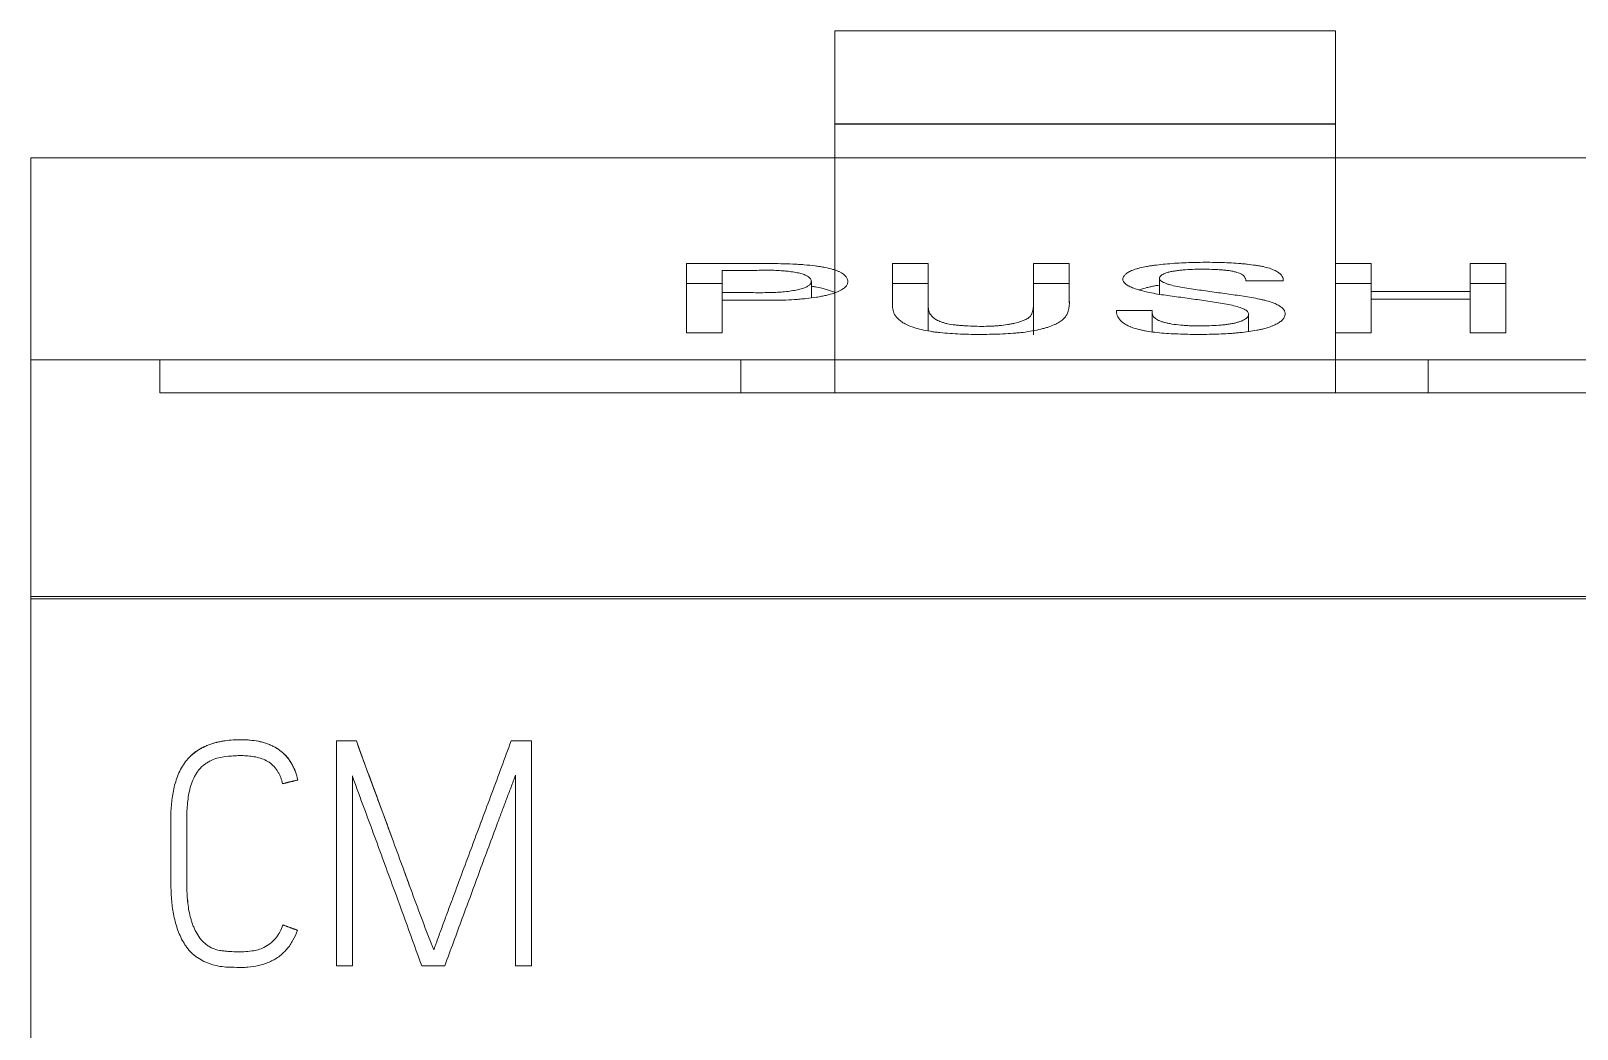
# Model space of a CAD drawing. Header units: millimetres. Extents: x 6750 to 121550, y -28210 to 66060.
# Drawn here: x 16093.57 to 16103.44, y 16191.46 to 16197.82 of the extents above; entities that cross this region are included whole.
import ezdxf

# ---------------------------------------------------------------- set-up
doc = ezdxf.new("R2010")
doc.units = ezdxf.units.MM
doc.layers.add('1', color=7, linetype='Continuous')
doc.layers.add('106', color=7, linetype='Continuous')

# ---------------------------------------------------------------- blocks, each defined once
blk = doc.blocks.new('1')
at = {"layer": '1', "color": 7, "linetype": 'Continuous', "lineweight": 13}
for p, q in [((40279.824, 18149.936), (40264.824, 18149.936)), ((40264.824, 18148.5), (40264.824, 18149.936)), ((40269.487, 18148.691), (40269.487, 18149.184)), ((40269.741, 18149.136), (40269.741, 18148.978)), ((40270.953, 18149.184), (40271.207, 18149.184)), ((40271.207, 18149.184), (40271.207, 18149.042)), ((40271.957, 18149.184), (40271.957, 18149.042)), ((40271.957, 18149.184), (40272.211, 18149.184)), ((40274.104, 18149.184), (40274.358, 18149.184)), ((40274.104, 18148.691), (40274.104, 18149.184)), ((40274.358, 18149.184), (40274.358, 18148.986)), ((40275.063, 18149.184), (40275.318, 18149.184)), ((40275.063, 18148.986), (40275.063, 18149.184)), ((40275.318, 18149.184), (40275.318, 18148.691)), ((40270.376, 18148.942), (40270.376, 18149.057)), ((40270.953, 18148.997), (40270.953, 18149.113)), ((40271.207, 18149.042), (40270.953, 18149.042)), ((40272.211, 18149.042), (40271.957, 18149.042)), ((40272.853, 18149.079), (40272.853, 18148.966)), ((40273.467, 18149.062), (40273.467, 18149.065)), ((40273.733, 18149.062), (40273.467, 18149.062)), ((40274.358, 18149.042), (40274.104, 18149.042)), ((40275.318, 18149.042), (40275.063, 18149.042)), ((40269.741, 18148.978), (40269.741, 18148.923)), ((40269.741, 18148.923), (40269.741, 18148.691)), ((40270.953, 18148.928), (40270.953, 18148.948)), ((40271.957, 18148.678), (40271.957, 18148.908)), ((40272.211, 18148.954), (40272.211, 18148.905)), ((40274.358, 18148.986), (40274.358, 18148.931)), ((40274.358, 18148.986), (40275.063, 18148.986)), ((40275.063, 18148.931), (40274.358, 18148.931)), ((40274.358, 18148.931), (40274.358, 18148.691)), ((40275.063, 18148.986), (40275.063, 18148.931)), ((40275.063, 18148.691), (40275.063, 18148.931)), ((40272.546, 18148.85), (40272.801, 18148.85)), ((40272.8, 18148.843), (40272.8, 18148.7)), ((40273.487, 18148.703), (40273.487, 18148.823)), ((40269.741, 18148.691), (40269.487, 18148.691)), ((40274.358, 18148.691), (40274.104, 18148.691)), ((40275.318, 18148.691), (40275.063, 18148.691)), ((40264.824, 18146.799), (40264.824, 18148.5)), ((40279.824, 18148.5), (40264.824, 18148.5)), ((40264.824, 18146.799), (40279.824, 18146.799)), ((40264.824, 18146.799), (40264.824, 18143.2))]:
    blk.add_line(p, q, dxfattribs=at)
for points, knots in [([(40269.487, 18149.184), (40269.599, 18149.184), (40269.711, 18149.184), (40269.88, 18149.184), (40269.936, 18149.184), (40270.048, 18149.184), (40270.104, 18149.185), (40270.188, 18149.183), (40270.216, 18149.182), (40270.257, 18149.18), (40270.271, 18149.18), (40270.299, 18149.178), (40270.312, 18149.177), (40270.352, 18149.174), (40270.378, 18149.171), (40270.415, 18149.167), (40270.427, 18149.165), (40270.45, 18149.161), (40270.461, 18149.159), (40270.493, 18149.153), (40270.513, 18149.148), (40270.538, 18149.141), (40270.546, 18149.138), (40270.561, 18149.133), (40270.568, 18149.13), (40270.599, 18149.115), (40270.614, 18149.103), (40270.625, 18149.087), (40270.627, 18149.084), (40270.631, 18149.077), (40270.632, 18149.074), (40270.635, 18149.064), (40270.636, 18149.058), (40270.634, 18149.044), (40270.632, 18149.038), (40270.626, 18149.028), (40270.624, 18149.025), (40270.618, 18149.018), (40270.615, 18149.015), (40270.603, 18149.005), (40270.593, 18148.998), (40270.575, 18148.989), (40270.568, 18148.986), (40270.554, 18148.98), (40270.546, 18148.977), (40270.521, 18148.968), (40270.502, 18148.963), (40270.47, 18148.956), (40270.459, 18148.954), (40270.437, 18148.949), (40270.425, 18148.947), (40270.389, 18148.942), (40270.364, 18148.938), (40270.324, 18148.934), (40270.311, 18148.933), (40270.284, 18148.93), (40270.27, 18148.929), (40270.229, 18148.927), (40270.201, 18148.925), (40270.158, 18148.924), (40270.143, 18148.924), (40270.115, 18148.923), (40270.1, 18148.923), (40270.057, 18148.923), (40270.028, 18148.923), (40269.971, 18148.923), (40269.942, 18148.923), (40269.856, 18148.923), (40269.799, 18148.923), (40269.741, 18148.923)], [0, 0, 0, 0, 0.125, 0.125, 0.1875, 0.1875, 0.25, 0.25, 0.28125, 0.28125, 0.296875, 0.296875, 0.3125, 0.3125, 0.34375, 0.34375, 0.359375, 0.359375, 0.375, 0.375, 0.40625, 0.40625, 0.421875, 0.421875, 0.4375, 0.4375, 0.5, 0.5, 0.515625, 0.515625, 0.53125, 0.53125, 0.5625, 0.5625, 0.59375, 0.59375, 0.609375, 0.609375, 0.625, 0.625, 0.65625, 0.65625, 0.671875, 0.671875, 0.6875, 0.6875, 0.71875, 0.71875, 0.734375, 0.734375, 0.75, 0.75, 0.78125, 0.78125, 0.796875, 0.796875, 0.8125, 0.8125, 0.84375, 0.84375, 0.859375, 0.859375, 0.875, 0.875, 0.90625, 0.90625, 0.9375, 0.9375, 1, 1, 1, 1]), ([(40269.741, 18148.978), (40269.776, 18148.978), (40269.811, 18148.978), (40269.882, 18148.978), (40269.917, 18148.978), (40269.97, 18148.978), (40269.987, 18148.977), (40270.022, 18148.977), (40270.04, 18148.978), (40270.066, 18148.978), (40270.075, 18148.978), (40270.093, 18148.979), (40270.101, 18148.979), (40270.127, 18148.98), (40270.145, 18148.981), (40270.178, 18148.983), (40270.194, 18148.985), (40270.226, 18148.989), (40270.241, 18148.991), (40270.263, 18148.995), (40270.27, 18148.996), (40270.283, 18148.999), (40270.289, 18149), (40270.307, 18149.005), (40270.317, 18149.008), (40270.331, 18149.014), (40270.335, 18149.016), (40270.343, 18149.019), (40270.346, 18149.021), (40270.356, 18149.027), (40270.361, 18149.031), (40270.369, 18149.039), (40270.372, 18149.043), (40270.375, 18149.051), (40270.376, 18149.055), (40270.375, 18149.064), (40270.374, 18149.068), (40270.371, 18149.074), (40270.37, 18149.076), (40270.367, 18149.08), (40270.365, 18149.082), (40270.359, 18149.087), (40270.354, 18149.091), (40270.345, 18149.097), (40270.341, 18149.099), (40270.333, 18149.102), (40270.329, 18149.104), (40270.315, 18149.109), (40270.305, 18149.112), (40270.288, 18149.117), (40270.282, 18149.118), (40270.269, 18149.121), (40270.262, 18149.122), (40270.241, 18149.126), (40270.226, 18149.128), (40270.203, 18149.13), (40270.194, 18149.131), (40270.178, 18149.133), (40270.17, 18149.133), (40270.144, 18149.135), (40270.127, 18149.136), (40270.092, 18149.137), (40270.075, 18149.137), (40270.022, 18149.137), (40269.987, 18149.136), (40269.934, 18149.136), (40269.917, 18149.136), (40269.882, 18149.136), (40269.864, 18149.136), (40269.811, 18149.136), (40269.776, 18149.136), (40269.741, 18149.136)], [0, 0, 0, 0, 0.0625, 0.0625, 0.125, 0.125, 0.15625, 0.15625, 0.1875, 0.1875, 0.203125, 0.203125, 0.21875, 0.21875, 0.25, 0.25, 0.28125, 0.28125, 0.3125, 0.3125, 0.328125, 0.328125, 0.34375, 0.34375, 0.375, 0.375, 0.390625, 0.390625, 0.40625, 0.40625, 0.4375, 0.4375, 0.46875, 0.46875, 0.5, 0.5, 0.53125, 0.53125, 0.546875, 0.546875, 0.5625, 0.5625, 0.59375, 0.59375, 0.609375, 0.609375, 0.625, 0.625, 0.65625, 0.65625, 0.671875, 0.671875, 0.6875, 0.6875, 0.71875, 0.71875, 0.734375, 0.734375, 0.75, 0.75, 0.78125, 0.78125, 0.8125, 0.8125, 0.875, 0.875, 0.90625, 0.90625, 0.9375, 0.9375, 1, 1, 1, 1]), ([(40272.211, 18149.184), (40272.211, 18149.141), (40272.211, 18149.096), (40272.211, 18149.026), (40272.211, 18149.002), (40272.211, 18148.965), (40272.211, 18148.947), (40272.211, 18148.928), (40272.211, 18148.915), (40272.212, 18148.909), (40272.211, 18148.878), (40272.209, 18148.852), (40272.192, 18148.819), (40272.188, 18148.813), (40272.178, 18148.8), (40272.172, 18148.793), (40272.158, 18148.78), (40272.149, 18148.774), (40272.135, 18148.765), (40272.129, 18148.762), (40272.118, 18148.756), (40272.112, 18148.753), (40272.092, 18148.744), (40272.077, 18148.738), (40272.053, 18148.73), (40272.045, 18148.728), (40272.027, 18148.723), (40272.018, 18148.72), (40271.99, 18148.714), (40271.97, 18148.709), (40271.928, 18148.702), (40271.906, 18148.698), (40271.872, 18148.694), (40271.86, 18148.693), (40271.836, 18148.691), (40271.824, 18148.689), (40271.788, 18148.687), (40271.763, 18148.685), (40271.713, 18148.683), (40271.688, 18148.682), (40271.638, 18148.681), (40271.612, 18148.681), (40271.537, 18148.68), (40271.487, 18148.681), (40271.412, 18148.684), (40271.387, 18148.686), (40271.338, 18148.689), (40271.314, 18148.691), (40271.278, 18148.695), (40271.267, 18148.696), (40271.244, 18148.699), (40271.232, 18148.701), (40271.199, 18148.706), (40271.178, 18148.71), (40271.14, 18148.719), (40271.122, 18148.724), (40271.09, 18148.735), (40271.075, 18148.74), (40271.049, 18148.752), (40271.038, 18148.758), (40271.022, 18148.767), (40271.018, 18148.771), (40271.009, 18148.777), (40271.005, 18148.78), (40270.986, 18148.796), (40270.975, 18148.809), (40270.965, 18148.829), (40270.962, 18148.835), (40270.958, 18148.848), (40270.956, 18148.855), (40270.953, 18148.874), (40270.952, 18148.894), (40270.953, 18148.913), (40270.953, 18148.925), (40270.953, 18148.944), (40270.953, 18148.963), (40270.953, 18149), (40270.953, 18149.024), (40270.953, 18149.095), (40270.953, 18149.141), (40270.953, 18149.184)], [0, 0, 0, 0, 0.125, 0.125, 0.1875, 0.1875, 0.21875, 0.234375, 0.234375, 0.25, 0.25, 0.3125, 0.3125, 0.328125, 0.328125, 0.34375, 0.34375, 0.359375, 0.359375, 0.367188, 0.367188, 0.375, 0.375, 0.390625, 0.390625, 0.398438, 0.398438, 0.40625, 0.40625, 0.421875, 0.421875, 0.4375, 0.4375, 0.445313, 0.445313, 0.453125, 0.453125, 0.46875, 0.46875, 0.484375, 0.484375, 0.5, 0.5, 0.53125, 0.53125, 0.546875, 0.546875, 0.5625, 0.5625, 0.570313, 0.570313, 0.578125, 0.578125, 0.59375, 0.59375, 0.609375, 0.609375, 0.625, 0.625, 0.640625, 0.640625, 0.648438, 0.648438, 0.65625, 0.65625, 0.6875, 0.6875, 0.703125, 0.703125, 0.71875, 0.71875, 0.75, 0.765625, 0.765625, 0.78125, 0.8125, 0.8125, 0.875, 0.875, 1, 1, 1, 1]), ([(40271.207, 18149.184), (40271.207, 18149.166), (40271.207, 18149.147), (40271.207, 18149.109), (40271.207, 18149.089), (40271.207, 18149.06), (40271.207, 18149.05), (40271.207, 18149.03), (40271.208, 18148.999), (40271.208, 18148.968), (40271.207, 18148.926), (40271.205, 18148.904), (40271.207, 18148.871), (40271.209, 18148.86), (40271.215, 18148.838), (40271.219, 18148.827), (40271.232, 18148.811), (40271.237, 18148.805), (40271.251, 18148.794), (40271.258, 18148.789), (40271.272, 18148.781), (40271.277, 18148.779), (40271.288, 18148.774), (40271.294, 18148.772), (40271.307, 18148.767), (40271.313, 18148.765), (40271.328, 18148.76), (40271.336, 18148.758), (40271.361, 18148.753), (40271.38, 18148.75), (40271.409, 18148.747), (40271.42, 18148.746), (40271.44, 18148.744), (40271.45, 18148.743), (40271.481, 18148.741), (40271.502, 18148.74), (40271.544, 18148.738), (40271.566, 18148.738), (40271.609, 18148.738), (40271.63, 18148.738), (40271.661, 18148.739), (40271.672, 18148.74), (40271.693, 18148.741), (40271.703, 18148.742), (40271.733, 18148.745), (40271.753, 18148.747), (40271.78, 18148.752), (40271.789, 18148.753), (40271.806, 18148.757), (40271.815, 18148.758), (40271.839, 18148.764), (40271.854, 18148.768), (40271.874, 18148.775), (40271.88, 18148.777), (40271.892, 18148.782), (40271.898, 18148.785), (40271.912, 18148.792), (40271.92, 18148.797), (40271.929, 18148.805), (40271.932, 18148.808), (40271.936, 18148.814), (40271.938, 18148.816), (40271.943, 18148.825), (40271.946, 18148.83), (40271.949, 18148.841), (40271.951, 18148.847), (40271.955, 18148.863), (40271.956, 18148.874), (40271.957, 18148.896), (40271.957, 18148.906), (40271.957, 18148.928), (40271.957, 18148.938), (40271.957, 18148.97), (40271.957, 18148.99), (40271.957, 18149.031), (40271.957, 18149.051), (40271.957, 18149.11), (40271.957, 18149.148), (40271.957, 18149.184)], [0, 0, 0, 0, 0.0625, 0.0625, 0.125, 0.125, 0.15625, 0.15625, 0.1875, 0.25, 0.25, 0.3125, 0.3125, 0.34375, 0.34375, 0.375, 0.375, 0.390625, 0.390625, 0.40625, 0.40625, 0.414062, 0.414062, 0.421875, 0.421875, 0.429687, 0.429687, 0.4375, 0.4375, 0.453125, 0.453125, 0.460937, 0.460937, 0.46875, 0.46875, 0.484375, 0.484375, 0.5, 0.5, 0.515625, 0.515625, 0.523437, 0.523437, 0.53125, 0.53125, 0.546875, 0.546875, 0.554687, 0.554687, 0.5625, 0.5625, 0.578125, 0.578125, 0.585937, 0.585937, 0.59375, 0.59375, 0.609375, 0.609375, 0.617187, 0.617187, 0.625, 0.625, 0.640625, 0.640625, 0.65625, 0.65625, 0.6875, 0.6875, 0.71875, 0.71875, 0.75, 0.75, 0.8125, 0.8125, 0.875, 0.875, 1, 1, 1, 1]), ([(40273.467, 18149.062), (40273.468, 18149.067), (40273.467, 18149.072), (40273.464, 18149.08), (40273.462, 18149.083), (40273.459, 18149.088), (40273.458, 18149.091), (40273.451, 18149.099), (40273.445, 18149.104), (40273.433, 18149.111), (40273.428, 18149.113), (40273.417, 18149.118), (40273.41, 18149.12), (40273.397, 18149.124), (40273.389, 18149.126), (40273.373, 18149.13), (40273.364, 18149.132), (40273.345, 18149.135), (40273.335, 18149.136), (40273.314, 18149.138), (40273.304, 18149.139), (40273.282, 18149.141), (40273.271, 18149.141), (40273.248, 18149.143), (40273.237, 18149.143), (40273.202, 18149.144), (40273.179, 18149.145), (40273.134, 18149.144), (40273.111, 18149.144), (40273.065, 18149.142), (40273.043, 18149.141), (40273.011, 18149.138), (40273, 18149.137), (40272.979, 18149.135), (40272.969, 18149.133), (40272.951, 18149.13), (40272.942, 18149.129), (40272.925, 18149.125), (40272.917, 18149.123), (40272.903, 18149.119), (40272.896, 18149.117), (40272.885, 18149.112), (40272.88, 18149.11), (40272.867, 18149.103), (40272.862, 18149.098), (40272.856, 18149.09), (40272.854, 18149.087), (40272.853, 18149.082), (40272.852, 18149.077), (40272.854, 18149.071), (40272.858, 18149.066), (40272.86, 18149.063), (40272.87, 18149.056), (40272.879, 18149.051), (40272.896, 18149.044), (40272.903, 18149.041), (40272.916, 18149.037), (40272.923, 18149.035), (40272.945, 18149.029), (40272.961, 18149.025), (40272.996, 18149.018), (40273.014, 18149.014), (40273.053, 18149.008), (40273.072, 18149.005), (40273.112, 18149), (40273.132, 18148.997), (40273.192, 18148.989), (40273.232, 18148.983), (40273.311, 18148.972), (40273.351, 18148.966), (40273.411, 18148.958), (40273.431, 18148.955), (40273.47, 18148.949), (40273.489, 18148.946), (40273.527, 18148.939), (40273.546, 18148.936), (40273.572, 18148.93), (40273.581, 18148.928), (40273.598, 18148.924), (40273.606, 18148.922), (40273.629, 18148.916), (40273.658, 18148.907), (40273.681, 18148.897), (40273.696, 18148.889), (40273.701, 18148.886), (40273.71, 18148.881), (40273.714, 18148.878), (40273.725, 18148.87), (40273.731, 18148.864), (40273.74, 18148.853), (40273.743, 18148.847), (40273.746, 18148.835), (40273.747, 18148.829), (40273.746, 18148.817), (40273.744, 18148.811), (40273.739, 18148.799), (40273.735, 18148.793), (40273.727, 18148.784), (40273.724, 18148.781), (40273.718, 18148.775), (40273.714, 18148.772), (40273.702, 18148.763), (40273.693, 18148.758), (40273.676, 18148.75), (40273.671, 18148.747), (40273.658, 18148.742), (40273.652, 18148.739), (40273.631, 18148.732), (40273.616, 18148.727), (40273.591, 18148.72), (40273.583, 18148.718), (40273.565, 18148.714), (40273.556, 18148.712), (40273.527, 18148.707), (40273.508, 18148.704), (40273.467, 18148.698), (40273.446, 18148.695), (40273.413, 18148.692), (40273.402, 18148.691), (40273.38, 18148.689), (40273.369, 18148.688), (40273.314, 18148.684), (40273.269, 18148.683), (40273.201, 18148.681), (40273.179, 18148.681), (40273.133, 18148.681), (40273.11, 18148.681), (40273.065, 18148.681), (40273.042, 18148.681), (40272.996, 18148.683), (40272.974, 18148.684), (40272.929, 18148.686), (40272.907, 18148.687), (40272.863, 18148.691), (40272.841, 18148.693), (40272.799, 18148.698), (40272.779, 18148.701), (40272.75, 18148.706), (40272.74, 18148.708), (40272.722, 18148.712), (40272.713, 18148.714), (40272.688, 18148.72), (40272.673, 18148.725), (40272.652, 18148.732), (40272.646, 18148.735), (40272.634, 18148.74), (40272.628, 18148.743), (40272.612, 18148.751), (40272.603, 18148.757), (40272.591, 18148.765), (40272.587, 18148.768), (40272.581, 18148.774), (40272.578, 18148.777), (40272.564, 18148.792), (40272.557, 18148.804), (40272.548, 18148.827), (40272.546, 18148.839), (40272.546, 18148.85)], [0, 0, 0, 0, 0.015625, 0.015625, 0.023438, 0.023438, 0.03125, 0.03125, 0.046875, 0.046875, 0.054688, 0.054688, 0.0625, 0.0625, 0.070313, 0.070313, 0.078125, 0.078125, 0.085938, 0.085938, 0.09375, 0.09375, 0.101563, 0.101563, 0.109375, 0.109375, 0.125, 0.125, 0.140625, 0.140625, 0.15625, 0.15625, 0.164063, 0.164063, 0.171875, 0.171875, 0.179688, 0.179688, 0.1875, 0.1875, 0.195313, 0.195313, 0.203125, 0.203125, 0.21875, 0.21875, 0.226563, 0.226563, 0.234375, 0.242188, 0.242188, 0.25, 0.25, 0.265625, 0.265625, 0.273438, 0.273438, 0.28125, 0.28125, 0.296875, 0.296875, 0.3125, 0.3125, 0.328125, 0.328125, 0.34375, 0.34375, 0.375, 0.375, 0.40625, 0.40625, 0.421875, 0.421875, 0.4375, 0.4375, 0.453125, 0.453125, 0.460937, 0.460937, 0.46875, 0.46875, 0.484375, 0.5, 0.5, 0.507812, 0.507812, 0.515625, 0.515625, 0.53125, 0.53125, 0.546875, 0.546875, 0.5625, 0.5625, 0.578125, 0.578125, 0.59375, 0.59375, 0.601562, 0.601562, 0.609375, 0.609375, 0.625, 0.625, 0.632812, 0.632812, 0.640625, 0.640625, 0.65625, 0.65625, 0.664062, 0.664062, 0.671875, 0.671875, 0.6875, 0.6875, 0.703125, 0.703125, 0.710938, 0.710938, 0.71875, 0.71875, 0.75, 0.75, 0.765625, 0.765625, 0.78125, 0.78125, 0.796875, 0.796875, 0.8125, 0.8125, 0.828125, 0.828125, 0.84375, 0.84375, 0.859375, 0.859375, 0.867187, 0.867187, 0.875, 0.875, 0.890625, 0.890625, 0.898437, 0.898437, 0.90625, 0.90625, 0.921875, 0.921875, 0.929687, 0.929687, 0.9375, 0.9375, 0.96875, 0.96875, 1, 1, 1, 1]), ([(40272.801, 18148.85), (40272.8, 18148.845), (40272.8, 18148.839), (40272.802, 18148.827), (40272.803, 18148.821), (40272.808, 18148.809), (40272.813, 18148.803), (40272.823, 18148.795), (40272.827, 18148.792), (40272.836, 18148.786), (40272.841, 18148.783), (40272.852, 18148.778), (40272.858, 18148.775), (40272.872, 18148.77), (40272.88, 18148.768), (40272.896, 18148.764), (40272.904, 18148.762), (40272.922, 18148.758), (40272.931, 18148.756), (40272.961, 18148.751), (40272.982, 18148.749), (40273.015, 18148.746), (40273.026, 18148.745), (40273.048, 18148.743), (40273.06, 18148.743), (40273.094, 18148.741), (40273.117, 18148.741), (40273.151, 18148.741), (40273.163, 18148.741), (40273.186, 18148.742), (40273.197, 18148.742), (40273.231, 18148.743), (40273.254, 18148.744), (40273.287, 18148.747), (40273.298, 18148.748), (40273.32, 18148.75), (40273.33, 18148.751), (40273.35, 18148.754), (40273.36, 18148.756), (40273.379, 18148.759), (40273.388, 18148.761), (40273.405, 18148.766), (40273.412, 18148.768), (40273.427, 18148.773), (40273.434, 18148.775), (40273.453, 18148.783), (40273.462, 18148.789), (40273.474, 18148.797), (40273.477, 18148.8), (40273.482, 18148.806), (40273.485, 18148.812), (40273.487, 18148.818), (40273.487, 18148.824), (40273.487, 18148.827), (40273.484, 18148.836), (40273.48, 18148.842), (40273.47, 18148.851), (40273.467, 18148.853), (40273.457, 18148.859), (40273.452, 18148.862), (40273.435, 18148.869), (40273.421, 18148.874), (40273.375, 18148.887), (40273.339, 18148.894), (40273.282, 18148.904), (40273.262, 18148.907), (40273.222, 18148.913), (40273.203, 18148.916), (40273.143, 18148.925), (40273.104, 18148.931), (40273.044, 18148.939), (40273.024, 18148.942), (40272.983, 18148.947), (40272.943, 18148.953), (40272.902, 18148.958), (40272.863, 18148.964), (40272.843, 18148.967), (40272.787, 18148.977), (40272.753, 18148.984), (40272.707, 18148.997), (40272.693, 18149.001), (40272.667, 18149.01), (40272.644, 18149.019), (40272.626, 18149.029), (40272.615, 18149.037), (40272.612, 18149.04), (40272.606, 18149.045), (40272.603, 18149.048), (40272.597, 18149.055), (40272.594, 18149.061), (40272.592, 18149.069), (40272.592, 18149.071), (40272.592, 18149.077), (40272.592, 18149.079), (40272.594, 18149.087), (40272.597, 18149.092), (40272.605, 18149.103), (40272.61, 18149.108), (40272.62, 18149.115), (40272.623, 18149.118), (40272.631, 18149.123), (40272.635, 18149.125), (40272.649, 18149.132), (40272.659, 18149.137), (40272.677, 18149.143), (40272.684, 18149.145), (40272.698, 18149.149), (40272.705, 18149.151), (40272.728, 18149.157), (40272.744, 18149.16), (40272.77, 18149.165), (40272.779, 18149.167), (40272.798, 18149.17), (40272.807, 18149.171), (40272.837, 18149.175), (40272.857, 18149.177), (40272.899, 18149.182), (40272.92, 18149.183), (40272.964, 18149.187), (40272.986, 18149.188), (40273.031, 18149.19), (40273.053, 18149.191), (40273.098, 18149.192), (40273.143, 18149.193), (40273.189, 18149.194), (40273.235, 18149.193), (40273.258, 18149.193), (40273.326, 18149.191), (40273.371, 18149.189), (40273.425, 18149.185), (40273.436, 18149.184), (40273.457, 18149.182), (40273.467, 18149.181), (40273.498, 18149.177), (40273.518, 18149.175), (40273.546, 18149.171), (40273.555, 18149.169), (40273.573, 18149.166), (40273.599, 18149.161), (40273.621, 18149.155), (40273.641, 18149.149), (40273.647, 18149.147), (40273.659, 18149.142), (40273.664, 18149.14), (40273.679, 18149.133), (40273.687, 18149.128), (40273.702, 18149.119), (40273.708, 18149.114), (40273.719, 18149.104), (40273.723, 18149.098), (40273.733, 18149.083), (40273.735, 18149.073), (40273.733, 18149.062)], [0, 0, 0, 0, 0.015625, 0.015625, 0.03125, 0.03125, 0.046875, 0.046875, 0.054687, 0.054687, 0.0625, 0.0625, 0.070312, 0.070312, 0.078125, 0.078125, 0.085937, 0.085937, 0.09375, 0.09375, 0.109375, 0.109375, 0.117187, 0.117187, 0.125, 0.125, 0.140625, 0.140625, 0.148437, 0.148437, 0.15625, 0.15625, 0.171875, 0.171875, 0.179688, 0.179688, 0.1875, 0.1875, 0.195313, 0.195313, 0.203125, 0.203125, 0.210938, 0.210938, 0.21875, 0.21875, 0.234375, 0.234375, 0.242188, 0.242188, 0.25, 0.257813, 0.257813, 0.265625, 0.265625, 0.28125, 0.28125, 0.289063, 0.289063, 0.296875, 0.296875, 0.3125, 0.3125, 0.34375, 0.34375, 0.359375, 0.359375, 0.375, 0.375, 0.40625, 0.40625, 0.421875, 0.421875, 0.4375, 0.453125, 0.453125, 0.46875, 0.46875, 0.5, 0.5, 0.515625, 0.515625, 0.53125, 0.546875, 0.546875, 0.554688, 0.554688, 0.5625, 0.5625, 0.578125, 0.578125, 0.585938, 0.585938, 0.59375, 0.59375, 0.609375, 0.609375, 0.625, 0.625, 0.632813, 0.632813, 0.640625, 0.640625, 0.65625, 0.65625, 0.664063, 0.664063, 0.671875, 0.671875, 0.6875, 0.6875, 0.695313, 0.695313, 0.703125, 0.703125, 0.71875, 0.71875, 0.734375, 0.734375, 0.75, 0.75, 0.765625, 0.765625, 0.78125, 0.796875, 0.796875, 0.8125, 0.8125, 0.84375, 0.84375, 0.851563, 0.851563, 0.859375, 0.859375, 0.875, 0.875, 0.882813, 0.882813, 0.890625, 0.90625, 0.90625, 0.914063, 0.914063, 0.921875, 0.921875, 0.9375, 0.9375, 0.953125, 0.953125, 0.96875, 0.96875, 1, 1, 1, 1]), ([(40270.545, 18148.978), (40270.541, 18148.98), (40270.537, 18148.981), (40270.525, 18148.987), (40270.515, 18148.99), (40270.496, 18148.997), (40270.486, 18149), (40270.454, 18149.009), (40270.431, 18149.014), (40270.397, 18149.02), (40270.387, 18149.022), (40270.377, 18149.023)], [0, 0, 0, 0, 0.094175, 0.094175, 0.283283, 0.283283, 0.47239, 0.47239, 0.850605, 0.850605, 1, 1, 1, 1]), ([(40271.207, 18148.707), (40271.207, 18148.714), (40271.207, 18148.72), (40271.208, 18148.753), (40271.208, 18148.779), (40271.208, 18148.819), (40271.207, 18148.832), (40271.207, 18148.858), (40271.207, 18148.871), (40271.207, 18148.911), (40271.207, 18148.937), (40271.207, 18148.99), (40271.207, 18149.016), (40271.207, 18149.042)], [0, 0, 0, 0, 0.059709, 0.059709, 0.294781, 0.294781, 0.412318, 0.412318, 0.529854, 0.529854, 0.764927, 0.764927, 1, 1, 1, 1]), ([(40272.85, 18149.031), (40272.839, 18149.029), (40272.829, 18149.028), (40272.81, 18149.024), (40272.8, 18149.022), (40272.782, 18149.018), (40272.772, 18149.016), (40272.746, 18149.009), (40272.729, 18149.004), (40272.713, 18148.998), (40272.711, 18148.998), (40272.71, 18148.997)], [0, 0, 0, 0, 0.194391, 0.194391, 0.386477, 0.386477, 0.578563, 0.578563, 0.962735, 0.962735, 1, 1, 1, 1])]:
    blk.add_open_spline(points, degree=3, knots=knots, dxfattribs=at)
blk.add_open_spline([(40269.741, 18149.042), (40269.656, 18149.042), (40269.572, 18149.042), (40269.487, 18149.042)], degree=3, dxfattribs=at)
blk = doc.blocks.new('2')
at = {"layer": '1', "color": 7, "linetype": 'Continuous', "lineweight": 13}
for p, q in [((40331.443, 18146.303), (40327.883, 18146.303)), ((40327.883, 18146.303), (40327.883, 18145.64)), ((40331.443, 18146.303), (40331.443, 18145.64)), ((40327.883, 18145.64), (40327.883, 18143.729)), ((40331.443, 18145.64), (40331.443, 18143.729)), ((40322.163, 18143.963), (40322.163, 18142.279)), ((40323.079, 18143.963), (40322.163, 18143.963)), ((40327.213, 18143.963), (40323.079, 18143.963)), ((40323.079, 18143.963), (40323.079, 18143.729)), ((40327.213, 18143.963), (40327.213, 18143.729)), ((40332.104, 18143.729), (40332.104, 18143.963)), ((40336.246, 18143.963), (40332.104, 18143.963)), ((40323.079, 18143.729), (40336.246, 18143.729)), ((40322.163, 18142.279), (40322.163, 18136.492)), ((40337.163, 18142.279), (40322.163, 18142.279)), ((40324.336, 18141.252), (40324.336, 18141.252)), ((40324.478, 18141.252), (40324.336, 18141.252)), ((40324.336, 18141.252), (40324.478, 18141.252)), ((40324.336, 18139.652), (40324.336, 18141.252)), ((40324.478, 18141.252), (40324.478, 18141.252)), ((40325.723, 18141.252), (40325.579, 18141.252)), ((40325.579, 18141.252), (40325.579, 18141.252)), ((40325.579, 18141.252), (40325.723, 18141.252)), ((40325.723, 18141.252), (40325.723, 18141.252)), ((40325.723, 18141.252), (40325.723, 18139.652)), ((40323.28, 18141.126), (40323.28, 18141.126)), ((40324.45, 18141.003), (40324.45, 18139.652)), ((40325.61, 18139.652), (40325.61, 18141.008)), ((40324.061, 18140.974), (40324.061, 18140.974)), ((40324.742, 18140.535), (40324.742, 18140.535)), ((40323.955, 18139.943), (40323.955, 18139.943)), ((40324.059, 18139.905), (40324.059, 18139.905)), ((40323.821, 18139.783), (40323.821, 18139.783)), ((40323.735, 18139.758), (40323.735, 18139.758)), ((40325.029, 18139.765), (40325.029, 18139.765)), ((40324.45, 18139.652), (40324.336, 18139.652)), ((40325.107, 18139.652), (40324.944, 18139.652)), ((40325.723, 18139.652), (40325.61, 18139.652))]:
    blk.add_line(p, q, dxfattribs=at)
at = {"layer": '1', "color": 7, "linetype": 'Continuous', "lineweight": 25}
blk.add_line((40331.443, 18145.64), (40327.883, 18145.64), dxfattribs=at)
at = {"layer": '1', "color": 7, "linetype": 'Continuous', "lineweight": 13}
for points, knots in [([(40324.061, 18140.974), (40324.053, 18141.014), (40324.04, 18141.051), (40324.015, 18141.095), (40324.01, 18141.103), (40323.999, 18141.12), (40323.987, 18141.136), (40323.973, 18141.15), (40323.959, 18141.164), (40323.952, 18141.171), (40323.928, 18141.19), (40323.912, 18141.201), (40323.885, 18141.215), (40323.876, 18141.219), (40323.858, 18141.227), (40323.849, 18141.231), (40323.801, 18141.247), (40323.762, 18141.254), (40323.713, 18141.259), (40323.703, 18141.26), (40323.683, 18141.261), (40323.673, 18141.261), (40323.643, 18141.261), (40323.623, 18141.261), (40323.564, 18141.257), (40323.525, 18141.252), (40323.477, 18141.24), (40323.467, 18141.237), (40323.448, 18141.231), (40323.438, 18141.228), (40323.41, 18141.218), (40323.392, 18141.209), (40323.366, 18141.195), (40323.357, 18141.19), (40323.34, 18141.179), (40323.332, 18141.173), (40323.308, 18141.154), (40323.294, 18141.141), (40323.28, 18141.126)], [0, 0, 0, 0, 0.125, 0.125, 0.15625, 0.15625, 0.1875, 0.21875, 0.21875, 0.25, 0.25, 0.3125, 0.3125, 0.34375, 0.34375, 0.375, 0.375, 0.5, 0.5, 0.53125, 0.53125, 0.5625, 0.5625, 0.625, 0.625, 0.75, 0.75, 0.78125, 0.78125, 0.8125, 0.8125, 0.875, 0.875, 0.90625, 0.90625, 0.9375, 0.9375, 1, 1, 1, 1]), ([(40323.28, 18141.126), (40323.307, 18141.155), (40323.338, 18141.18), (40323.382, 18141.204), (40323.391, 18141.209), (40323.409, 18141.217), (40323.419, 18141.221), (40323.446, 18141.231), (40323.465, 18141.237), (40323.494, 18141.244), (40323.504, 18141.246), (40323.524, 18141.25), (40323.534, 18141.252), (40323.563, 18141.256), (40323.583, 18141.258), (40323.622, 18141.26), (40323.642, 18141.261), (40323.682, 18141.261), (40323.701, 18141.26), (40323.741, 18141.256), (40323.76, 18141.254), (40323.79, 18141.248), (40323.8, 18141.246), (40323.819, 18141.241), (40323.829, 18141.238), (40323.857, 18141.228), (40323.875, 18141.22), (40323.902, 18141.206), (40323.911, 18141.201), (40323.927, 18141.19), (40323.951, 18141.173), (40323.973, 18141.152), (40323.992, 18141.129), (40323.998, 18141.121), (40324.009, 18141.104), (40324.02, 18141.087), (40324.029, 18141.069), (40324.037, 18141.051), (40324.041, 18141.042), (40324.051, 18141.013), (40324.057, 18140.994), (40324.061, 18140.974)], [0, 0, 0, 0, 0.125, 0.125, 0.15625, 0.15625, 0.1875, 0.1875, 0.25, 0.25, 0.28125, 0.28125, 0.3125, 0.3125, 0.375, 0.375, 0.4375, 0.4375, 0.5, 0.5, 0.5625, 0.5625, 0.59375, 0.59375, 0.625, 0.625, 0.6875, 0.6875, 0.71875, 0.71875, 0.75, 0.8125, 0.8125, 0.84375, 0.84375, 0.875, 0.90625, 0.90625, 0.9375, 0.9375, 1, 1, 1, 1]), ([(40324.742, 18140.535), (40324.718, 18140.602), (40324.693, 18140.668), (40324.644, 18140.801), (40324.62, 18140.867), (40324.556, 18141.04), (40324.517, 18141.146), (40324.478, 18141.252)], [0, 0, 0, 0, 0.278219, 0.278219, 0.556438, 0.556438, 1, 1, 1, 1]), ([(40325.579, 18141.252), (40325.534, 18141.128), (40325.465, 18140.942), (40325.384, 18140.725), (40325.35, 18140.633), (40325.326, 18140.571), (40325.315, 18140.54), (40325.28, 18140.447), (40325.257, 18140.385), (40325.211, 18140.261), (40325.188, 18140.199), (40325.154, 18140.106), (40325.142, 18140.075), (40325.119, 18140.013), (40325.108, 18139.982), (40325.085, 18139.92), (40325.073, 18139.889), (40325.057, 18139.843), (40325.051, 18139.827), (40325.043, 18139.804), (40325.04, 18139.796), (40325.036, 18139.784), (40325.034, 18139.781), (40325.032, 18139.773), (40325.03, 18139.769), (40325.029, 18139.765)], [0, 0, 0, 0, 0.25, 0.375, 0.4375, 0.4375, 0.5, 0.5, 0.625, 0.625, 0.75, 0.75, 0.8125, 0.8125, 0.875, 0.875, 0.9375, 0.9375, 0.96875, 0.96875, 0.984375, 0.984375, 0.992187, 0.992187, 1, 1, 1, 1]), ([(40325.029, 18139.765), (40325.03, 18139.769), (40325.032, 18139.773), (40325.034, 18139.781), (40325.039, 18139.792), (40325.043, 18139.804), (40325.051, 18139.827), (40325.057, 18139.843), (40325.073, 18139.889), (40325.085, 18139.92), (40325.108, 18139.982), (40325.119, 18140.013), (40325.142, 18140.075), (40325.154, 18140.106), (40325.188, 18140.199), (40325.211, 18140.261), (40325.257, 18140.385), (40325.28, 18140.447), (40325.315, 18140.54), (40325.326, 18140.571), (40325.35, 18140.632), (40325.384, 18140.725), (40325.465, 18140.942), (40325.534, 18141.128), (40325.579, 18141.252)], [0, 0, 0, 0, 0.007813, 0.007813, 0.015625, 0.03125, 0.03125, 0.0625, 0.0625, 0.125, 0.125, 0.1875, 0.1875, 0.25, 0.25, 0.375, 0.375, 0.5, 0.5, 0.5625, 0.5625, 0.625, 0.75, 1, 1, 1, 1]), ([(40323.55, 18139.644), (40323.514, 18139.647), (40323.478, 18139.653), (40323.436, 18139.667), (40323.427, 18139.67), (40323.411, 18139.677), (40323.402, 18139.68), (40323.378, 18139.692), (40323.363, 18139.701), (40323.34, 18139.716), (40323.333, 18139.721), (40323.319, 18139.733), (40323.312, 18139.739), (40323.293, 18139.758), (40323.281, 18139.771), (40323.265, 18139.793), (40323.26, 18139.8), (40323.251, 18139.816), (40323.246, 18139.823), (40323.233, 18139.847), (40323.225, 18139.863), (40323.205, 18139.913), (40323.194, 18139.947), (40323.182, 18139.999), (40323.178, 18140.017), (40323.172, 18140.052), (40323.169, 18140.069), (40323.163, 18140.122), (40323.161, 18140.158), (40323.159, 18140.211), (40323.158, 18140.229), (40323.158, 18140.264), (40323.158, 18140.282), (40323.158, 18140.371), (40323.158, 18140.477), (40323.158, 18140.602), (40323.158, 18140.655), (40323.158, 18140.682), (40323.158, 18140.691), (40323.158, 18140.708), (40323.158, 18140.717), (40323.159, 18140.762), (40323.162, 18140.797), (40323.17, 18140.867), (40323.176, 18140.902), (40323.19, 18140.954), (40323.195, 18140.971), (40323.207, 18141.004), (40323.214, 18141.021), (40323.229, 18141.053), (40323.238, 18141.068), (40323.257, 18141.098), (40323.268, 18141.112), (40323.28, 18141.126)], [0, 0, 0, 0, 0.0625, 0.0625, 0.078125, 0.078125, 0.09375, 0.09375, 0.125, 0.125, 0.140625, 0.140625, 0.15625, 0.15625, 0.1875, 0.1875, 0.203125, 0.203125, 0.21875, 0.21875, 0.25, 0.25, 0.3125, 0.3125, 0.34375, 0.34375, 0.375, 0.375, 0.4375, 0.4375, 0.46875, 0.46875, 0.5, 0.5, 0.625, 0.6875, 0.71875, 0.71875, 0.734375, 0.734375, 0.75, 0.75, 0.8125, 0.8125, 0.875, 0.875, 0.90625, 0.90625, 0.9375, 0.9375, 0.96875, 0.96875, 1, 1, 1, 1]), ([(40323.5, 18141.132), (40323.481, 18141.128), (40323.463, 18141.122), (40323.438, 18141.11), (40323.43, 18141.106), (40323.414, 18141.096), (40323.406, 18141.091), (40323.384, 18141.074), (40323.37, 18141.061), (40323.352, 18141.039), (40323.347, 18141.031), (40323.337, 18141.016), (40323.332, 18141.008), (40323.319, 18140.983), (40323.312, 18140.965), (40323.299, 18140.93), (40323.294, 18140.912), (40323.286, 18140.876), (40323.283, 18140.857), (40323.278, 18140.821), (40323.276, 18140.802), (40323.273, 18140.765), (40323.272, 18140.746), (40323.272, 18140.718), (40323.271, 18140.709), (40323.271, 18140.69), (40323.271, 18140.681), (40323.271, 18140.634), (40323.271, 18140.522), (40323.271, 18140.391), (40323.271, 18140.298), (40323.271, 18140.26), (40323.271, 18140.242), (40323.272, 18140.186), (40323.274, 18140.148), (40323.28, 18140.093), (40323.282, 18140.075), (40323.288, 18140.038), (40323.292, 18140.02), (40323.299, 18139.993), (40323.301, 18139.984), (40323.307, 18139.967), (40323.31, 18139.958), (40323.316, 18139.94), (40323.32, 18139.931), (40323.327, 18139.914), (40323.331, 18139.905), (40323.344, 18139.88), (40323.354, 18139.864), (40323.371, 18139.842), (40323.377, 18139.834), (40323.39, 18139.821), (40323.397, 18139.814), (40323.412, 18139.802), (40323.42, 18139.797), (40323.436, 18139.787), (40323.444, 18139.782), (40323.47, 18139.77), (40323.488, 18139.765), (40323.516, 18139.76), (40323.526, 18139.759), (40323.545, 18139.757), (40323.573, 18139.754), (40323.602, 18139.753), (40323.64, 18139.752), (40323.659, 18139.752), (40323.697, 18139.753), (40323.716, 18139.755), (40323.735, 18139.758)], [0, 0, 0, 0, 0.03125, 0.03125, 0.046875, 0.046875, 0.0625, 0.0625, 0.09375, 0.09375, 0.109375, 0.109375, 0.125, 0.125, 0.15625, 0.15625, 0.1875, 0.1875, 0.21875, 0.21875, 0.25, 0.25, 0.28125, 0.28125, 0.296875, 0.296875, 0.3125, 0.3125, 0.375, 0.5, 0.53125, 0.53125, 0.5625, 0.5625, 0.625, 0.625, 0.65625, 0.65625, 0.6875, 0.6875, 0.703125, 0.703125, 0.71875, 0.71875, 0.734375, 0.734375, 0.75, 0.75, 0.78125, 0.78125, 0.796875, 0.796875, 0.8125, 0.8125, 0.828125, 0.828125, 0.84375, 0.84375, 0.875, 0.875, 0.890625, 0.890625, 0.90625, 0.9375, 0.9375, 0.96875, 0.96875, 1, 1, 1, 1]), ([(40323.858, 18141.1), (40323.845, 18141.108), (40323.832, 18141.116), (40323.803, 18141.127), (40323.789, 18141.132), (40323.759, 18141.139), (40323.744, 18141.142), (40323.713, 18141.145), (40323.698, 18141.146), (40323.667, 18141.148), (40323.652, 18141.148), (40323.621, 18141.147), (40323.606, 18141.146), (40323.56, 18141.143), (40323.53, 18141.139), (40323.5, 18141.132)], [0, 0, 0, 0, 0.125, 0.125, 0.25, 0.25, 0.375, 0.375, 0.5, 0.5, 0.625, 0.625, 0.75, 0.75, 1, 1, 1, 1]), ([(40323.953, 18140.948), (40323.949, 18140.963), (40323.945, 18140.977), (40323.937, 18140.999), (40323.934, 18141.006), (40323.927, 18141.02), (40323.924, 18141.026), (40323.912, 18141.046), (40323.903, 18141.058), (40323.882, 18141.081), (40323.871, 18141.091), (40323.858, 18141.1)], [0, 0, 0, 0, 0.25, 0.25, 0.375, 0.375, 0.5, 0.5, 0.75, 0.75, 1, 1, 1, 1]), ([(40324.734, 18140.229), (40324.71, 18140.293), (40324.686, 18140.358), (40324.651, 18140.455), (40324.639, 18140.487), (40324.616, 18140.552), (40324.604, 18140.584), (40324.58, 18140.648), (40324.568, 18140.681), (40324.544, 18140.745), (40324.532, 18140.777), (40324.508, 18140.842), (40324.496, 18140.874), (40324.473, 18140.938), (40324.461, 18140.971), (40324.45, 18141.003)], [0, 0, 0, 0, 0.25, 0.25, 0.375, 0.375, 0.5, 0.5, 0.625, 0.625, 0.75, 0.75, 0.875, 0.875, 1, 1, 1, 1]), ([(40325.61, 18141.008), (40325.6, 18140.979), (40325.589, 18140.951), (40325.568, 18140.895), (40325.557, 18140.867), (40325.536, 18140.81), (40325.525, 18140.782), (40325.504, 18140.726), (40325.494, 18140.697), (40325.462, 18140.613), (40325.441, 18140.556), (40325.399, 18140.443), (40325.378, 18140.387), (40325.315, 18140.217), (40325.274, 18140.104), (40325.19, 18139.878), (40325.148, 18139.765), (40325.107, 18139.652)], [0, 0, 0, 0, 0.0625, 0.0625, 0.125, 0.125, 0.1875, 0.1875, 0.25, 0.25, 0.375, 0.375, 0.5, 0.5, 0.75, 0.75, 1, 1, 1, 1]), ([(40324.861, 18140.209), (40324.845, 18140.253), (40324.829, 18140.298), (40324.789, 18140.406), (40324.765, 18140.471), (40324.742, 18140.535)], [0, 0, 0, 0, 0.408196, 0.408196, 1, 1, 1, 1]), ([(40324.742, 18140.535), (40324.765, 18140.471), (40324.789, 18140.406), (40324.836, 18140.278), (40324.86, 18140.213), (40324.895, 18140.117), (40324.907, 18140.085), (40324.931, 18140.021), (40324.943, 18139.989), (40324.967, 18139.925), (40324.979, 18139.893), (40324.997, 18139.845), (40325.003, 18139.829), (40325.013, 18139.805), (40325.016, 18139.797), (40325.021, 18139.785), (40325.022, 18139.781), (40325.025, 18139.773), (40325.027, 18139.769), (40325.029, 18139.765)], [0, 0, 0, 0, 0.25, 0.25, 0.5, 0.5, 0.625, 0.625, 0.75, 0.75, 0.875, 0.875, 0.9375, 0.9375, 0.96875, 0.96875, 0.984375, 0.984375, 1, 1, 1, 1]), ([(40323.28, 18140.094), (40323.279, 18140.1), (40323.279, 18140.106), (40323.274, 18140.149), (40323.272, 18140.186), (40323.271, 18140.242), (40323.271, 18140.261), (40323.271, 18140.298), (40323.271, 18140.319), (40323.271, 18140.34), (40323.271, 18140.342)], [0, 0, 0, 0, 0.074161, 0.074161, 0.522944, 0.522944, 0.747335, 0.747335, 0.971727, 1, 1, 1, 1]), ([(40324.059, 18139.905), (40324.051, 18139.88), (40324.04, 18139.857), (40324.021, 18139.823), (40324.014, 18139.812), (40324, 18139.79), (40323.991, 18139.78), (40323.966, 18139.75), (40323.947, 18139.732), (40323.915, 18139.709), (40323.904, 18139.702), (40323.881, 18139.69), (40323.858, 18139.678), (40323.833, 18139.669), (40323.808, 18139.661), (40323.796, 18139.658), (40323.757, 18139.649), (40323.732, 18139.645), (40323.693, 18139.642), (40323.68, 18139.641), (40323.654, 18139.641), (40323.641, 18139.641), (40323.602, 18139.642), (40323.576, 18139.643), (40323.55, 18139.644)], [0, 0, 0, 0, 0.125, 0.125, 0.1875, 0.1875, 0.25, 0.25, 0.375, 0.375, 0.4375, 0.4375, 0.5, 0.5625, 0.5625, 0.625, 0.625, 0.75, 0.75, 0.8125, 0.8125, 0.875, 0.875, 1, 1, 1, 1]), ([(40323.955, 18139.943), (40323.949, 18139.926), (40323.942, 18139.909), (40323.93, 18139.885), (40323.925, 18139.878), (40323.915, 18139.863), (40323.91, 18139.856), (40323.899, 18139.842), (40323.893, 18139.836), (40323.88, 18139.823), (40323.873, 18139.817), (40323.852, 18139.8), (40323.837, 18139.791), (40323.821, 18139.783)], [0, 0, 0, 0, 0.25, 0.25, 0.375, 0.375, 0.5, 0.5, 0.625, 0.625, 0.75, 0.75, 1, 1, 1, 1]), ([(40323.821, 18139.783), (40323.837, 18139.791), (40323.852, 18139.8), (40323.873, 18139.817), (40323.88, 18139.823), (40323.893, 18139.836), (40323.899, 18139.842), (40323.91, 18139.856), (40323.915, 18139.863), (40323.925, 18139.878), (40323.93, 18139.885), (40323.942, 18139.909), (40323.949, 18139.926), (40323.955, 18139.943)], [0, 0, 0, 0, 0.25, 0.25, 0.375, 0.375, 0.5, 0.5, 0.625, 0.625, 0.75, 0.75, 1, 1, 1, 1]), ([(40323.821, 18139.783), (40323.807, 18139.776), (40323.793, 18139.771), (40323.764, 18139.763), (40323.75, 18139.759), (40323.735, 18139.758)], [0, 0, 0, 0, 0.5, 0.5, 1, 1, 1, 1]), ([(40323.735, 18139.758), (40323.75, 18139.759), (40323.765, 18139.763), (40323.793, 18139.771), (40323.807, 18139.776), (40323.821, 18139.783)], [0, 0, 0, 0, 0.5, 0.5, 1, 1, 1, 1])]:
    blk.add_open_spline(points, degree=3, knots=knots, dxfattribs=at)
for points, degree in [([(40324.478, 18141.252), (40324.566, 18141.013), (40324.654, 18140.774), (40324.742, 18140.535)], 3), ([(40323.158, 18140.481), (40323.158, 18140.481)], 1), ([(40324.944, 18139.652), (40324.874, 18139.844), (40324.804, 18140.037), (40324.734, 18140.229)], 3)]:
    blk.add_open_spline(points, degree=degree, dxfattribs=at)
for points, weights in [([(40324.061, 18140.974), (40324.007, 18140.961), (40323.953, 18140.948)], [0.500002561248, 0.499997438752, 0.500002561248]), ([(40324.059, 18139.905), (40324.007, 18139.924), (40323.955, 18139.943)], [0.499999689702, 0.500000310298, 0.499999689702]), ([(40323.955, 18139.943), (40324.007, 18139.924), (40324.059, 18139.905)], [0.499999957665, 0.500000042335, 0.499999957665])]:
    blk.add_rational_spline(points, weights, degree=2, dxfattribs=at)
at = {"layer": '106', "color": 7, "linetype": 'Continuous', "lineweight": 13}
blk.add_line((40331.443, 18146.303), (40331.443, 18146.303), dxfattribs=at)

msp = doc.modelspace()

# ---------------------------------------------------------------- block references
at = {"xscale": 0.8966695132365401, "yscale": 0.8966695132365401, "zscale": 0.8966695132365401}
for name, p in [('2', (-20062.0798, -73.4144)), ('1', (-20010.6655, -77.4821))]:
    msp.add_blockref(name, p, dxfattribs=at)

doc.saveas('drawing.dxf')
